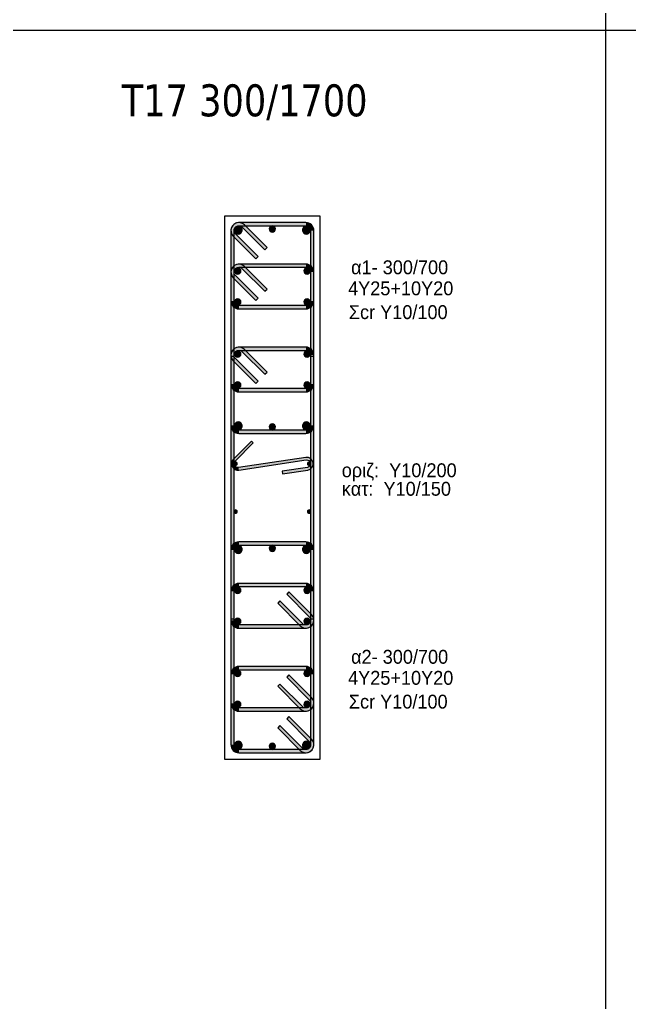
# Model space of a CAD drawing. Header units: millimetres. Extents: x -2171 to 1563, y -1758 to -1505.
# Drawn here: x -1217.04 to -1207.49, y -1613.57 to -1598.19 of the extents above; entities that cross this region are included whole.
import ezdxf

# ---------------------------------------------------------------- set-up
doc = ezdxf.new("R2010")
doc.units = ezdxf.units.MM
for name, color, linetype in [('Col_Det', 7, 'Continuous'), ('Col_Det_Fill', 7, 'Continuous'), ('Geo_Col_Pro_1', 7, 'Continuous'), ('pinakaki', 153, 'Continuous')]:
    doc.layers.add(name, color=color, linetype=linetype)
doc.styles.add('S1Arl22_b_934_161', font='arial.ttf', dxfattribs={"width": 0.933629, "height": 0.002175})
doc.styles.get("Standard").update_dxf_attribs({"font": 'tahoma.ttf'})

msp = doc.modelspace()

# ---------------------------------------------------------------- hatches: boundary and pattern name
at = {"layer": 'Col_Det_Fill'}
for color, points in [(252, [(-1213.5522, -1601.4378), (-1213.5169, -1601.4024, 0.6681786), (-1213.7303, -1601.4908), (-1213.6803, -1601.4908, -0.6681786)]), (252, [(-1213.6053, -1601.4158), (-1213.6053, -1601.3658, 0.6681786), (-1213.6937, -1601.5792), (-1213.6583, -1601.5439, -0.6681786)]), (12, [(-1213.6141, -1601.4195, 0.4142136), (-1213.6766, -1601.482, 0.4142136), (-1213.6141, -1601.5445, 0.4142136), (-1213.5516, -1601.482, 0.4142136)]), (252, [(-1212.5553, -1601.4158), (-1212.5553, -1601.3658), (-1213.6053, -1601.3658), (-1213.6053, -1601.4158)]), (252, [(-1213.1987, -1601.7914), (-1213.1633, -1601.756), (-1213.5169, -1601.4024), (-1213.5522, -1601.4378)]), (12, [(-1213.0803, -1601.4158, 0.4142136), (-1213.1303, -1601.4658, 0.4142136), (-1213.0803, -1601.5158, 0.4142136), (-1213.0303, -1601.4658, 0.4142136)]), (12, [(-1212.5464, -1601.4195, 0.4142136), (-1212.6089, -1601.482, 0.4142136), (-1212.5464, -1601.5445, 0.4142136), (-1212.4839, -1601.482, 0.4142136)]), (252, [(-1212.4803, -1601.4908), (-1212.4303, -1601.4908, 0.4142136), (-1212.5553, -1601.3658), (-1212.5553, -1601.4158, -0.4142136)]), (252, [(-1213.6803, -1601.4908), (-1213.7303, -1601.4908), (-1213.7303, -1604.5408), (-1213.6803, -1604.5408)]), (252, [(-1213.6583, -1601.5439), (-1213.6937, -1601.5792), (-1213.3401, -1601.9328), (-1213.3047, -1601.8974)]), (252, [(-1212.4803, -1604.5408), (-1212.4303, -1604.5408), (-1212.4303, -1601.4908), (-1212.4803, -1601.4908)]), (252, [(-1213.5522, -1602.0878), (-1213.5169, -1602.0524, 0.6681786), (-1213.7303, -1602.1408), (-1213.6803, -1602.1408, -0.6681786)]), (252, [(-1213.6053, -1602.0658), (-1213.6053, -1602.0158, 0.6681786), (-1213.6937, -1602.2292), (-1213.6583, -1602.1939, -0.6681786)]), (252, [(-1212.5553, -1602.0658), (-1212.5553, -1602.0158), (-1213.6053, -1602.0158), (-1213.6053, -1602.0658)]), (252, [(-1212.4803, -1602.1408), (-1212.4303, -1602.1408, 0.4142136), (-1212.5553, -1602.0158), (-1212.5553, -1602.0658, -0.4142136)]), (252, [(-1213.6803, -1602.1408), (-1213.7303, -1602.1408), (-1213.7303, -1602.5908), (-1213.6803, -1602.5908)]), (252, [(-1213.6583, -1602.1939), (-1213.6937, -1602.2292), (-1213.3401, -1602.5828), (-1213.3047, -1602.5474)]), (56, [(-1213.6229, -1602.0732, 0.4142136), (-1213.6729, -1602.1232, 0.4142136), (-1213.6229, -1602.1732, 0.4142136), (-1213.5729, -1602.1232, 0.4142136)]), (252, [(-1213.1987, -1602.4414), (-1213.1633, -1602.406), (-1213.5169, -1602.0524), (-1213.5522, -1602.0878)]), (56, [(-1212.5376, -1602.0732, 0.4142136), (-1212.5876, -1602.1232, 0.4142136), (-1212.5376, -1602.1732, 0.4142136), (-1212.4876, -1602.1232, 0.4142136)]), (252, [(-1212.4803, -1602.5908), (-1212.4303, -1602.5908), (-1212.4303, -1602.1408), (-1212.4803, -1602.1408)]), (252, [(-1213.6803, -1602.5908), (-1213.7303, -1602.5908, 0.4142136), (-1213.6053, -1602.7158), (-1213.6053, -1602.6658, -0.4142136)]), (56, [(-1213.6229, -1602.5585, 0.4142136), (-1213.6729, -1602.6085, 0.4142136), (-1213.6229, -1602.6585, 0.4142136), (-1213.5729, -1602.6085, 0.4142136)]), (56, [(-1212.5376, -1602.5585, 0.4142136), (-1212.5876, -1602.6085, 0.4142136), (-1212.5376, -1602.6585, 0.4142136), (-1212.4876, -1602.6085, 0.4142136)]), (252, [(-1212.5553, -1602.6658), (-1212.5553, -1602.7158, 0.4142136), (-1212.4303, -1602.5908), (-1212.4803, -1602.5908, -0.4142136)]), (252, [(-1213.6053, -1602.6658), (-1213.6053, -1602.7158), (-1212.5553, -1602.7158), (-1212.5553, -1602.6658)]), (252, [(-1213.5522, -1603.3878), (-1213.5169, -1603.3524, 0.6681786), (-1213.7303, -1603.4408), (-1213.6803, -1603.4408, -0.6681786)]), (252, [(-1213.6053, -1603.3658), (-1213.6053, -1603.3158, 0.6681786), (-1213.6937, -1603.5292), (-1213.6583, -1603.4939, -0.6681786)]), (56, [(-1213.6229, -1603.3732, 0.4142136), (-1213.6729, -1603.4232, 0.4142136), (-1213.6229, -1603.4732, 0.4142136), (-1213.5729, -1603.4232, 0.4142136)]), (252, [(-1212.5553, -1603.3658), (-1212.5553, -1603.3158), (-1213.6053, -1603.3158), (-1213.6053, -1603.3658)]), (252, [(-1213.1987, -1603.7414), (-1213.1633, -1603.706), (-1213.5169, -1603.3524), (-1213.5522, -1603.3878)]), (56, [(-1212.5376, -1603.3732, 0.4142136), (-1212.5876, -1603.4232, 0.4142136), (-1212.5376, -1603.4732, 0.4142136), (-1212.4876, -1603.4232, 0.4142136)]), (252, [(-1212.4803, -1603.4408), (-1212.4303, -1603.4408, 0.4142136), (-1212.5553, -1603.3158), (-1212.5553, -1603.3658, -0.4142136)]), (252, [(-1213.6803, -1603.4408), (-1213.7303, -1603.4408), (-1213.7303, -1603.8908), (-1213.6803, -1603.8908)]), (252, [(-1213.6803, -1603.4643), (-1213.7303, -1603.4643), (-1213.7303, -1607.5674), (-1213.6803, -1607.5674)]), (252, [(-1213.6583, -1603.4939), (-1213.6937, -1603.5292), (-1213.3401, -1603.8828), (-1213.3047, -1603.8474)]), (252, [(-1212.4803, -1603.8908), (-1212.4303, -1603.8908), (-1212.4303, -1603.4408), (-1212.4803, -1603.4408)]), (252, [(-1212.4803, -1607.5674), (-1212.4303, -1607.5674), (-1212.4303, -1603.4643), (-1212.4803, -1603.4643)]), (252, [(-1213.6803, -1603.8908), (-1213.7303, -1603.8908, 0.4142136), (-1213.6053, -1604.0158), (-1213.6053, -1603.9658, -0.4142136)]), (56, [(-1213.6229, -1603.8585, 0.4142136), (-1213.6729, -1603.9085, 0.4142136), (-1213.6229, -1603.9585, 0.4142136), (-1213.5729, -1603.9085, 0.4142136)]), (56, [(-1212.5376, -1603.8585, 0.4142136), (-1212.5876, -1603.9085, 0.4142136), (-1212.5376, -1603.9585, 0.4142136), (-1212.4876, -1603.9085, 0.4142136)]), (252, [(-1212.5553, -1603.9658), (-1212.5553, -1604.0158, 0.4142136), (-1212.4303, -1603.8908), (-1212.4803, -1603.8908, -0.4142136)]), (252, [(-1213.6053, -1603.9658), (-1213.6053, -1604.0158), (-1212.5553, -1604.0158), (-1212.5553, -1603.9658)]), (12, [(-1213.6141, -1604.4872, 0.4142136), (-1213.6766, -1604.5497, 0.4142136), (-1213.6141, -1604.6122, 0.4142136), (-1213.5516, -1604.5497, 0.4142136)]), (12, [(-1212.5464, -1604.4872, 0.4142136), (-1212.6089, -1604.5497, 0.4142136), (-1212.5464, -1604.6122, 0.4142136), (-1212.4839, -1604.5497, 0.4142136)]), (252, [(-1213.6803, -1604.5408), (-1213.7303, -1604.5408, 0.4142136), (-1213.6053, -1604.6658), (-1213.6053, -1604.6158, -0.4142136)]), (252, [(-1213.6053, -1604.6158), (-1213.6053, -1604.6658), (-1212.5553, -1604.6658), (-1212.5553, -1604.6158)]), (12, [(-1213.0802, -1604.5158, 0.4142136), (-1213.1302, -1604.5658, 0.4142136), (-1213.0802, -1604.6158, 0.4142136), (-1213.0302, -1604.5658, 0.4142136)]), (252, [(-1212.5553, -1604.6158), (-1212.5553, -1604.6658, 0.4142136), (-1212.4303, -1604.5408), (-1212.4803, -1604.5408, -0.4142136)]), (252, [(-1213.691, -1605.0704), (-1213.6627, -1605.0987), (-1213.3798, -1604.8158), (-1213.4081, -1604.7875)]), (252, [(-1213.6054, -1605.24), (-1213.6114, -1605.2004, -0.7233449), (-1213.6627, -1605.0987), (-1213.691, -1605.0704, 0.7233449)]), (133, [(-1213.6553, -1605.1661, 0.4142136), (-1213.6303, -1605.1411, 0.4142136), (-1213.6553, -1605.1161, 0.4142136), (-1213.6803, -1605.1411, 0.4142136)]), (252, [(-1212.5492, -1605.0817), (-1212.5551, -1605.0422), (-1213.6114, -1605.2004), (-1213.6054, -1605.24)]), (252, [(-1212.5314, -1605.2004), (-1212.5254, -1605.24, 1), (-1212.5551, -1605.0422), (-1212.5492, -1605.0817, -1)]), (133, [(-1212.5053, -1605.1661, 0.4142136), (-1212.4803, -1605.1411, 0.4142136), (-1212.5053, -1605.1161, 0.4142136), (-1212.5303, -1605.1411, 0.4142136)]), (252, [(-1212.927, -1605.2597), (-1212.921, -1605.2992), (-1212.5254, -1605.24), (-1212.5314, -1605.2004)]), (133, [(-1213.6553, -1605.9156, 0.4142136), (-1213.6303, -1605.8906, 0.4142136), (-1213.6553, -1605.8656, 0.4142136), (-1213.6803, -1605.8906, 0.4142136)]), (133, [(-1212.5053, -1605.9156, 0.4142136), (-1212.4803, -1605.8906, 0.4142136), (-1212.5053, -1605.8656, 0.4142136), (-1212.5303, -1605.8906, 0.4142136)]), (252, [(-1213.6053, -1606.4158), (-1213.6053, -1606.3658, 0.4142136), (-1213.7303, -1606.4908), (-1213.6803, -1606.4908, -0.4142136)]), (252, [(-1213.6803, -1606.4908), (-1213.7303, -1606.4908), (-1213.7303, -1609.5408), (-1213.6803, -1609.5408)]), (12, [(-1213.6141, -1606.5445, 0.4142136), (-1213.5516, -1606.482, 0.4142136), (-1213.6141, -1606.4195, 0.4142136), (-1213.6766, -1606.482, 0.4142136)]), (252, [(-1212.5553, -1606.4158), (-1212.5553, -1606.3658), (-1213.6053, -1606.3658), (-1213.6053, -1606.4158)]), (12, [(-1213.0803, -1606.5158, 0.4142136), (-1213.0303, -1606.4658, 0.4142136), (-1213.0803, -1606.4158, 0.4142136), (-1213.1303, -1606.4658, 0.4142136)]), (12, [(-1212.5464, -1606.5445, 0.4142136), (-1212.4839, -1606.482, 0.4142136), (-1212.5464, -1606.4195, 0.4142136), (-1212.6089, -1606.482, 0.4142136)]), (252, [(-1212.4803, -1606.4908), (-1212.4303, -1606.4908, 0.4142136), (-1212.5553, -1606.3658), (-1212.5553, -1606.4158, -0.4142136)]), (252, [(-1212.4803, -1609.5408), (-1212.4303, -1609.5408), (-1212.4303, -1606.4908), (-1212.4803, -1606.4908)]), (252, [(-1213.6053, -1607.0658), (-1213.6053, -1607.0158, 0.4142136), (-1213.7303, -1607.1408), (-1213.6803, -1607.1408, -0.4142136)]), (56, [(-1213.6229, -1607.1732, 0.4142136), (-1213.5729, -1607.1232, 0.4142136), (-1213.6229, -1607.0732, 0.4142136), (-1213.6729, -1607.1232, 0.4142136)]), (252, [(-1212.5553, -1607.0658), (-1212.5553, -1607.0158), (-1213.6053, -1607.0158), (-1213.6053, -1607.0658)]), (56, [(-1212.5376, -1607.1732, 0.4142136), (-1212.4876, -1607.1232, 0.4142136), (-1212.5376, -1607.0732, 0.4142136), (-1212.5876, -1607.1232, 0.4142136)]), (252, [(-1212.4803, -1607.1408), (-1212.4303, -1607.1408, 0.4142136), (-1212.5553, -1607.0158), (-1212.5553, -1607.0658, -0.4142136)]), (252, [(-1213.6803, -1607.1408), (-1213.7303, -1607.1408), (-1213.7303, -1607.5908), (-1213.6803, -1607.5908)]), (252, [(-1212.5022, -1607.5378), (-1212.4669, -1607.5024), (-1212.8204, -1607.1489), (-1212.8558, -1607.1842)]), (252, [(-1212.4803, -1607.5908), (-1212.4303, -1607.5908), (-1212.4303, -1607.1408), (-1212.4803, -1607.1408)]), (252, [(-1212.9618, -1607.2903), (-1212.9972, -1607.3257), (-1212.6437, -1607.6792), (-1212.6083, -1607.6439)]), (56, [(-1213.6229, -1607.6585, 0.4142136), (-1213.5729, -1607.6085, 0.4142136), (-1213.6229, -1607.5585, 0.4142136), (-1213.6729, -1607.6085, 0.4142136)]), (56, [(-1212.5376, -1607.6585, 0.4142136), (-1212.4876, -1607.6085, 0.4142136), (-1212.5376, -1607.5585, 0.4142136), (-1212.5876, -1607.6085, 0.4142136)]), (252, [(-1212.5553, -1607.6658), (-1212.5553, -1607.7158, 0.6681786), (-1212.4669, -1607.5024), (-1212.5022, -1607.5378, -0.6681786)]), (252, [(-1213.6803, -1607.5908), (-1213.7303, -1607.5908, 0.4142136), (-1213.6053, -1607.7158), (-1213.6053, -1607.6658, -0.4142136)]), (252, [(-1213.6053, -1607.6658), (-1213.6053, -1607.7158), (-1212.5553, -1607.7158), (-1212.5553, -1607.6658)]), (252, [(-1212.6083, -1607.6439), (-1212.6437, -1607.6792, 0.6681786), (-1212.4303, -1607.5908), (-1212.4803, -1607.5908, -0.6681786)]), (252, [(-1213.6053, -1608.3658), (-1213.6053, -1608.3158, 0.4142136), (-1213.7303, -1608.4408), (-1213.6803, -1608.4408, -0.4142136)]), (252, [(-1212.5553, -1608.3658), (-1212.5553, -1608.3158), (-1213.6053, -1608.3158), (-1213.6053, -1608.3658)]), (252, [(-1212.4803, -1608.4408), (-1212.4303, -1608.4408, 0.4142136), (-1212.5553, -1608.3158), (-1212.5553, -1608.3658, -0.4142136)]), (252, [(-1213.6803, -1608.4408), (-1213.7303, -1608.4408), (-1213.7303, -1608.8908), (-1213.6803, -1608.8908)]), (56, [(-1213.6229, -1608.4732, 0.4142136), (-1213.5729, -1608.4232, 0.4142136), (-1213.6229, -1608.3732, 0.4142136), (-1213.6729, -1608.4232, 0.4142136)]), (252, [(-1212.5022, -1608.8378), (-1212.4669, -1608.8024), (-1212.8204, -1608.4489), (-1212.8558, -1608.4842)]), (56, [(-1212.5376, -1608.4732, 0.4142136), (-1212.4876, -1608.4232, 0.4142136), (-1212.5376, -1608.3732, 0.4142136), (-1212.5876, -1608.4232, 0.4142136)]), (252, [(-1212.4803, -1608.8908), (-1212.4303, -1608.8908), (-1212.4303, -1608.4408), (-1212.4803, -1608.4408)]), (252, [(-1212.9618, -1608.5903), (-1212.9972, -1608.6257), (-1212.6437, -1608.9792), (-1212.6083, -1608.9439)]), (252, [(-1212.5553, -1608.9658), (-1212.5553, -1609.0158, 0.6681786), (-1212.4669, -1608.8024), (-1212.5022, -1608.8378, -0.6681786)]), (252, [(-1213.6803, -1608.8908), (-1213.7303, -1608.8908, 0.4142136), (-1213.6053, -1609.0158), (-1213.6053, -1608.9658, -0.4142136)]), (56, [(-1213.6229, -1608.9585, 0.4142136), (-1213.5729, -1608.9085, 0.4142136), (-1213.6229, -1608.8585, 0.4142136), (-1213.6729, -1608.9085, 0.4142136)]), (252, [(-1213.6053, -1608.9658), (-1213.6053, -1609.0158), (-1212.5553, -1609.0158), (-1212.5553, -1608.9658)]), (252, [(-1212.6083, -1608.9439), (-1212.6437, -1608.9792, 0.6681786), (-1212.4303, -1608.8908), (-1212.4803, -1608.8908, -0.6681786)]), (56, [(-1212.5376, -1608.9585, 0.4142136), (-1212.4876, -1608.9085, 0.4142136), (-1212.5376, -1608.8585, 0.4142136), (-1212.5876, -1608.9085, 0.4142136)]), (252, [(-1212.5022, -1609.4878), (-1212.4669, -1609.4524), (-1212.8204, -1609.0989), (-1212.8558, -1609.1342)]), (252, [(-1212.9618, -1609.2403), (-1212.9972, -1609.2757), (-1212.6437, -1609.6292), (-1212.6083, -1609.5939)]), (252, [(-1213.6803, -1609.5408), (-1213.7303, -1609.5408, 0.4142136), (-1213.6053, -1609.6658), (-1213.6053, -1609.6158, -0.4142136)]), (12, [(-1213.6141, -1609.6122, 0.4142136), (-1213.5516, -1609.5497, 0.4142136), (-1213.6141, -1609.4872, 0.4142136), (-1213.6766, -1609.5497, 0.4142136)]), (12, [(-1213.0802, -1609.6158, 0.4142136), (-1213.0302, -1609.5658, 0.4142136), (-1213.0802, -1609.5158, 0.4142136), (-1213.1302, -1609.5658, 0.4142136)]), (252, [(-1212.6083, -1609.5939), (-1212.6437, -1609.6292, 0.6681786), (-1212.4303, -1609.5408), (-1212.4803, -1609.5408, -0.6681786)]), (12, [(-1212.5464, -1609.6122, 0.4142136), (-1212.4839, -1609.5497, 0.4142136), (-1212.5464, -1609.4872, 0.4142136), (-1212.6089, -1609.5497, 0.4142136)]), (252, [(-1212.5553, -1609.6158), (-1212.5553, -1609.6658, 0.6681786), (-1212.4669, -1609.4524), (-1212.5022, -1609.4878, -0.6681786)]), (252, [(-1213.6053, -1609.6158), (-1213.6053, -1609.6658), (-1212.5553, -1609.6658), (-1212.5553, -1609.6158)])]:
    msp.add_hatch(color=color, dxfattribs=at).paths.add_polyline_path(points)

# ---------------------------------------------------------------- linework, layer by layer
at = {"layer": 'Col_Det', "color": 7}
for points in [[(-1212.3303, -1601.2658), (-1213.8303, -1601.2658)], [(-1213.8303, -1601.2658), (-1213.8303, -1609.7658)], [(-1212.3303, -1609.7658), (-1212.3303, -1601.2658)], [(-1212.5553, -1601.3658), (-1213.6053, -1601.3658)], [(-1213.6053, -1601.4158), (-1212.5553, -1601.4158)], [(-1213.1633, -1601.756), (-1213.5169, -1601.4024)], [(-1213.7303, -1601.4908), (-1213.7303, -1604.5408)], [(-1213.6937, -1601.5792), (-1213.3401, -1601.9328)], [(-1213.6803, -1604.5408), (-1213.6803, -1601.4908)], [(-1213.3047, -1601.8974), (-1213.6583, -1601.5439)], [(-1213.5522, -1601.4378), (-1213.1987, -1601.7914)], [(-1212.4803, -1601.4908), (-1212.4803, -1604.5408)], [(-1212.4303, -1604.5408), (-1212.4303, -1601.4908)], [(-1213.1987, -1601.7914), (-1213.1633, -1601.756)], [(-1212.5553, -1602.0158), (-1213.6053, -1602.0158)], [(-1213.3401, -1601.9328), (-1213.3047, -1601.8974)], [(-1213.7303, -1602.1408), (-1213.7303, -1602.5908)], [(-1213.6803, -1602.5908), (-1213.6803, -1602.1408)], [(-1213.3047, -1602.5474), (-1213.6583, -1602.1939)], [(-1213.6053, -1602.0658), (-1212.5553, -1602.0658)], [(-1213.5522, -1602.0878), (-1213.1987, -1602.4414)], [(-1213.1633, -1602.406), (-1213.5169, -1602.0524)], [(-1212.4803, -1602.1408), (-1212.4803, -1602.5908)], [(-1212.4303, -1602.5908), (-1212.4303, -1602.1408)], [(-1213.6937, -1602.2292), (-1213.3401, -1602.5828)], [(-1213.1987, -1602.4414), (-1213.1633, -1602.406)], [(-1213.3401, -1602.5828), (-1213.3047, -1602.5474)], [(-1212.5553, -1602.6658), (-1213.6053, -1602.6658)], [(-1213.6053, -1602.7158), (-1212.5553, -1602.7158)], [(-1212.5553, -1603.3158), (-1213.6053, -1603.3158)], [(-1213.6053, -1603.3658), (-1212.5553, -1603.3658)], [(-1213.5522, -1603.3878), (-1213.1987, -1603.7414)], [(-1213.1633, -1603.706), (-1213.5169, -1603.3524)], [(-1213.7303, -1603.4408), (-1213.7303, -1603.8908)], [(-1213.6803, -1603.4643), (-1213.7303, -1603.4643)], [(-1213.7303, -1603.4643), (-1213.7303, -1607.5674)], [(-1213.6937, -1603.5292), (-1213.3401, -1603.8828)], [(-1213.6803, -1603.8908), (-1213.6803, -1603.4408)], [(-1213.6803, -1607.5674), (-1213.6803, -1603.4643)], [(-1213.3047, -1603.8474), (-1213.6583, -1603.4939)], [(-1212.4803, -1603.4408), (-1212.4803, -1603.8908)], [(-1212.4303, -1603.4643), (-1212.4803, -1603.4643)], [(-1212.4803, -1603.4643), (-1212.4803, -1607.5674)], [(-1212.4303, -1603.8908), (-1212.4303, -1603.4408)], [(-1212.4303, -1607.5674), (-1212.4303, -1603.4643)], [(-1213.1987, -1603.7414), (-1213.1633, -1603.706)], [(-1213.3401, -1603.8828), (-1213.3047, -1603.8474)], [(-1212.5553, -1603.9658), (-1213.6053, -1603.9658)], [(-1213.6053, -1604.0158), (-1212.5553, -1604.0158)], [(-1212.5553, -1604.6158), (-1213.6053, -1604.6158)], [(-1213.4081, -1604.7875), (-1213.691, -1605.0704)], [(-1213.6627, -1605.0987), (-1213.3798, -1604.8158)], [(-1213.6053, -1604.6658), (-1212.5553, -1604.6658)], [(-1213.3798, -1604.8158), (-1213.4081, -1604.7875)], [(-1212.5551, -1605.0422), (-1213.6114, -1605.2004)], [(-1213.6054, -1605.24), (-1212.5492, -1605.0817)], [(-1212.5314, -1605.2004), (-1212.927, -1605.2597)], [(-1212.927, -1605.2597), (-1212.921, -1605.2992)], [(-1212.921, -1605.2992), (-1212.5254, -1605.24)], [(-1213.7303, -1606.4908), (-1213.7303, -1609.5408)], [(-1213.6803, -1609.5408), (-1213.6803, -1606.4908)], [(-1212.5553, -1606.3658), (-1213.6053, -1606.3658)], [(-1213.6053, -1606.4158), (-1212.5553, -1606.4158)], [(-1212.4803, -1606.4908), (-1212.4803, -1609.5408)], [(-1212.4303, -1609.5408), (-1212.4303, -1606.4908)], [(-1212.5553, -1607.0158), (-1213.6053, -1607.0158)], [(-1213.6053, -1607.0658), (-1212.5553, -1607.0658)], [(-1213.7303, -1607.1408), (-1213.7303, -1607.5908)], [(-1213.6803, -1607.5908), (-1213.6803, -1607.1408)], [(-1212.8204, -1607.1489), (-1212.8558, -1607.1842)], [(-1212.8558, -1607.1842), (-1212.5022, -1607.5378)], [(-1212.4669, -1607.5024), (-1212.8204, -1607.1489)], [(-1212.4803, -1607.1408), (-1212.4803, -1607.5908)], [(-1212.4303, -1607.5908), (-1212.4303, -1607.1408)], [(-1212.9618, -1607.2903), (-1212.9972, -1607.3257)], [(-1212.9972, -1607.3257), (-1212.6437, -1607.6792)], [(-1212.6083, -1607.6439), (-1212.9618, -1607.2903)], [(-1213.7303, -1607.5674), (-1213.6803, -1607.5674)], [(-1212.4803, -1607.5674), (-1212.4303, -1607.5674)], [(-1212.5553, -1607.6658), (-1213.6053, -1607.6658)], [(-1213.6053, -1607.7158), (-1212.5553, -1607.7158)], [(-1212.5553, -1608.3158), (-1213.6053, -1608.3158)], [(-1213.7303, -1608.4408), (-1213.7303, -1608.8908)], [(-1213.6803, -1608.8908), (-1213.6803, -1608.4408)], [(-1213.6053, -1608.3658), (-1212.5553, -1608.3658)], [(-1212.8204, -1608.4489), (-1212.8558, -1608.4842)], [(-1212.8558, -1608.4842), (-1212.5022, -1608.8378)], [(-1212.4669, -1608.8024), (-1212.8204, -1608.4489)], [(-1212.4803, -1608.4408), (-1212.4803, -1608.8908)], [(-1212.4303, -1608.8908), (-1212.4303, -1608.4408)], [(-1212.9618, -1608.5903), (-1212.9972, -1608.6257)], [(-1212.9972, -1608.6257), (-1212.6437, -1608.9792)], [(-1212.6083, -1608.9439), (-1212.9618, -1608.5903)], [(-1212.5553, -1608.9658), (-1213.6053, -1608.9658)], [(-1213.6053, -1609.0158), (-1212.5553, -1609.0158)], [(-1212.8204, -1609.0989), (-1212.8558, -1609.1342)], [(-1212.4669, -1609.4524), (-1212.8204, -1609.0989)], [(-1212.9618, -1609.2403), (-1212.9972, -1609.2757)], [(-1212.9972, -1609.2757), (-1212.6437, -1609.6292)], [(-1212.6083, -1609.5939), (-1212.9618, -1609.2403)], [(-1212.8558, -1609.1342), (-1212.5022, -1609.4878)], [(-1212.5553, -1609.6158), (-1213.6053, -1609.6158)], [(-1213.6053, -1609.6658), (-1212.5553, -1609.6658)], [(-1213.8303, -1609.7658), (-1212.3303, -1609.7658)]]:
    msp.add_lwpolyline(points, dxfattribs=at)
for points in [[(-1213.5169, -1601.4024, 0.6681786), (-1213.7303, -1601.4908)], [(-1213.6053, -1601.3658, 0.6681786), (-1213.6937, -1601.5792)], [(-1213.6803, -1601.4908, -0.6681786), (-1213.5522, -1601.4378, -0.6681786)], [(-1213.6583, -1601.5439, -0.6681786), (-1213.6053, -1601.4158, -0.6681786)], [(-1213.6141, -1601.4195, 0.4142136), (-1213.6766, -1601.482, 0.4142136)], [(-1213.5516, -1601.482, 0.4142136), (-1213.6141, -1601.4195, 0.4142136)], [(-1213.0803, -1601.4158, 0.4142136), (-1213.1303, -1601.4658, 0.4142136)], [(-1213.0303, -1601.4658, 0.4142136), (-1213.0803, -1601.4158, 0.4142136)], [(-1212.5464, -1601.4195, 0.4142136), (-1212.6089, -1601.482, 0.4142136)], [(-1212.4303, -1601.4908, 0.4142136), (-1212.5553, -1601.3658)], [(-1212.5553, -1601.4158, -0.4142136), (-1212.4803, -1601.4908, -0.4142136)], [(-1212.4839, -1601.482, 0.4142136), (-1212.5464, -1601.4195, 0.4142136)], [(-1213.6766, -1601.482, 0.4142136), (-1213.6141, -1601.5445, 0.4142136)], [(-1213.6141, -1601.5445, 0.4142136), (-1213.5516, -1601.482, 0.4142136)], [(-1213.1303, -1601.4658, 0.4142136), (-1213.0803, -1601.5158, 0.4142136)], [(-1213.0803, -1601.5158, 0.4142136), (-1213.0303, -1601.4658, 0.4142136)], [(-1212.6089, -1601.482, 0.4142136), (-1212.5464, -1601.5445, 0.4142136)], [(-1212.5464, -1601.5445, 0.4142136), (-1212.4839, -1601.482, 0.4142136)], [(-1213.5169, -1602.0524, 0.6681786), (-1213.7303, -1602.1408)], [(-1213.6053, -1602.0158, 0.6681786), (-1213.6937, -1602.2292)], [(-1212.4303, -1602.1408, 0.4142136), (-1212.5553, -1602.0158)], [(-1213.6803, -1602.1408, -0.6681786), (-1213.5522, -1602.0878, -0.6681786)], [(-1213.6583, -1602.1939, -0.6681786), (-1213.6053, -1602.0658, -0.6681786)], [(-1213.6229, -1602.0732, 0.4142136), (-1213.6729, -1602.1232, 0.4142136)], [(-1213.6729, -1602.1232, 0.4142136), (-1213.6229, -1602.1732, 0.4142136)], [(-1213.5729, -1602.1232, 0.4142136), (-1213.6229, -1602.0732, 0.4142136)], [(-1213.6229, -1602.1732, 0.4142136), (-1213.5729, -1602.1232, 0.4142136)], [(-1212.5376, -1602.0732, 0.4142136), (-1212.5876, -1602.1232, 0.4142136)], [(-1212.5876, -1602.1232, 0.4142136), (-1212.5376, -1602.1732, 0.4142136)], [(-1212.5553, -1602.0658, -0.4142136), (-1212.4803, -1602.1408, -0.4142136)], [(-1212.4876, -1602.1232, 0.4142136), (-1212.5376, -1602.0732, 0.4142136)], [(-1212.5376, -1602.1732, 0.4142136), (-1212.4876, -1602.1232, 0.4142136)], [(-1213.7303, -1602.5908, 0.4142136), (-1213.6053, -1602.7158)], [(-1213.6053, -1602.6658, -0.4142136), (-1213.6803, -1602.5908, -0.4142136)], [(-1213.6229, -1602.5585, 0.4142136), (-1213.6729, -1602.6085, 0.4142136)], [(-1213.6729, -1602.6085, 0.4142136), (-1213.6229, -1602.6585, 0.4142136)], [(-1213.5729, -1602.6085, 0.4142136), (-1213.6229, -1602.5585, 0.4142136)], [(-1213.6229, -1602.6585, 0.4142136), (-1213.5729, -1602.6085, 0.4142136)], [(-1212.5376, -1602.5585, 0.4142136), (-1212.5876, -1602.6085, 0.4142136)], [(-1212.5876, -1602.6085, 0.4142136), (-1212.5376, -1602.6585, 0.4142136)], [(-1212.5553, -1602.7158, 0.4142136), (-1212.4303, -1602.5908)], [(-1212.4803, -1602.5908, -0.4142136), (-1212.5553, -1602.6658, -0.4142136)], [(-1212.4876, -1602.6085, 0.4142136), (-1212.5376, -1602.5585, 0.4142136)], [(-1212.5376, -1602.6585, 0.4142136), (-1212.4876, -1602.6085, 0.4142136)], [(-1213.5169, -1603.3524, 0.6681786), (-1213.7303, -1603.4408)], [(-1213.6053, -1603.3158, 0.6681786), (-1213.6937, -1603.5292)], [(-1213.6803, -1603.4408, -0.6681786), (-1213.5522, -1603.3878, -0.6681786)], [(-1213.6583, -1603.4939, -0.6681786), (-1213.6053, -1603.3658, -0.6681786)], [(-1213.6229, -1603.3732, 0.4142136), (-1213.6729, -1603.4232, 0.4142136)], [(-1213.6729, -1603.4232, 0.4142136), (-1213.6229, -1603.4732, 0.4142136)], [(-1213.5729, -1603.4232, 0.4142136), (-1213.6229, -1603.3732, 0.4142136)], [(-1213.6229, -1603.4732, 0.4142136), (-1213.5729, -1603.4232, 0.4142136)], [(-1212.5376, -1603.3732, 0.4142136), (-1212.5876, -1603.4232, 0.4142136)], [(-1212.5876, -1603.4232, 0.4142136), (-1212.5376, -1603.4732, 0.4142136)], [(-1212.4303, -1603.4408, 0.4142136), (-1212.5553, -1603.3158)], [(-1212.5553, -1603.3658, -0.4142136), (-1212.4803, -1603.4408, -0.4142136)], [(-1212.4876, -1603.4232, 0.4142136), (-1212.5376, -1603.3732, 0.4142136)], [(-1212.5376, -1603.4732, 0.4142136), (-1212.4876, -1603.4232, 0.4142136)], [(-1213.7303, -1603.8908, 0.4142136), (-1213.6053, -1604.0158)], [(-1213.6053, -1603.9658, -0.4142136), (-1213.6803, -1603.8908, -0.4142136)], [(-1213.6229, -1603.8585, 0.4142136), (-1213.6729, -1603.9085, 0.4142136)], [(-1213.5729, -1603.9085, 0.4142136), (-1213.6229, -1603.8585, 0.4142136)], [(-1212.5376, -1603.8585, 0.4142136), (-1212.5876, -1603.9085, 0.4142136)], [(-1212.5553, -1604.0158, 0.4142136), (-1212.4303, -1603.8908)], [(-1212.4803, -1603.8908, -0.4142136), (-1212.5553, -1603.9658, -0.4142136)], [(-1212.4876, -1603.9085, 0.4142136), (-1212.5376, -1603.8585, 0.4142136)], [(-1213.6729, -1603.9085, 0.4142136), (-1213.6229, -1603.9585, 0.4142136)], [(-1213.6229, -1603.9585, 0.4142136), (-1213.5729, -1603.9085, 0.4142136)], [(-1212.5876, -1603.9085, 0.4142136), (-1212.5376, -1603.9585, 0.4142136)], [(-1212.5376, -1603.9585, 0.4142136), (-1212.4876, -1603.9085, 0.4142136)], [(-1213.6141, -1604.4872, 0.4142136), (-1213.6766, -1604.5497, 0.4142136)], [(-1213.5516, -1604.5497, 0.4142136), (-1213.6141, -1604.4872, 0.4142136)], [(-1212.5464, -1604.4872, 0.4142136), (-1212.6089, -1604.5497, 0.4142136)], [(-1212.4839, -1604.5497, 0.4142136), (-1212.5464, -1604.4872, 0.4142136)], [(-1213.7303, -1604.5408, 0.4142136), (-1213.6053, -1604.6658)], [(-1213.6053, -1604.6158, -0.4142136), (-1213.6803, -1604.5408, -0.4142136)], [(-1213.6766, -1604.5497, 0.4142136), (-1213.6141, -1604.6122, 0.4142136)], [(-1213.6141, -1604.6122, 0.4142136), (-1213.5516, -1604.5497, 0.4142136)], [(-1213.0802, -1604.5158, 0.4142136), (-1213.1302, -1604.5658, 0.4142136)], [(-1213.1302, -1604.5658, 0.4142136), (-1213.0802, -1604.6158, 0.4142136)], [(-1213.0302, -1604.5658, 0.4142136), (-1213.0802, -1604.5158, 0.4142136)], [(-1213.0802, -1604.6158, 0.4142136), (-1213.0302, -1604.5658, 0.4142136)], [(-1212.6089, -1604.5497, 0.4142136), (-1212.5464, -1604.6122, 0.4142136)], [(-1212.5553, -1604.6658, 0.4142136), (-1212.4303, -1604.5408)], [(-1212.4803, -1604.5408, -0.4142136), (-1212.5553, -1604.6158, -0.4142136)], [(-1212.5464, -1604.6122, 0.4142136), (-1212.4839, -1604.5497, 0.4142136)], [(-1213.691, -1605.0704, 0.7233449), (-1213.6054, -1605.24, 0.7233449)], [(-1213.6114, -1605.2004, -0.7233449), (-1213.6627, -1605.0987)], [(-1213.6553, -1605.1161, 0.4142136), (-1213.6803, -1605.1411, 0.4142136)], [(-1213.6303, -1605.1411, 0.4142136), (-1213.6553, -1605.1161, 0.4142136)], [(-1212.5254, -1605.24, 1), (-1212.5551, -1605.0422)], [(-1212.5492, -1605.0817, -1), (-1212.5314, -1605.2004, -1)], [(-1212.5053, -1605.1161, 0.4142136), (-1212.5303, -1605.1411, 0.4142136)], [(-1212.4803, -1605.1411, 0.4142136), (-1212.5053, -1605.1161, 0.4142136)], [(-1213.6803, -1605.1411, 0.4142136), (-1213.6553, -1605.1661, 0.4142136)], [(-1213.6553, -1605.1661, 0.4142136), (-1213.6303, -1605.1411, 0.4142136)], [(-1212.5303, -1605.1411, 0.4142136), (-1212.5053, -1605.1661, 0.4142136)], [(-1212.5053, -1605.1661, 0.4142136), (-1212.4803, -1605.1411, 0.4142136)], [(-1213.6553, -1605.8656, 0.4142136), (-1213.6803, -1605.8906, 0.4142136)], [(-1213.6803, -1605.8906, 0.4142136), (-1213.6553, -1605.9156, 0.4142136)], [(-1213.6303, -1605.8906, 0.4142136), (-1213.6553, -1605.8656, 0.4142136)], [(-1213.6553, -1605.9156, 0.4142136), (-1213.6303, -1605.8906, 0.4142136)], [(-1212.5053, -1605.8656, 0.4142136), (-1212.5303, -1605.8906, 0.4142136)], [(-1212.5303, -1605.8906, 0.4142136), (-1212.5053, -1605.9156, 0.4142136)], [(-1212.4803, -1605.8906, 0.4142136), (-1212.5053, -1605.8656, 0.4142136)], [(-1212.5053, -1605.9156, 0.4142136), (-1212.4803, -1605.8906, 0.4142136)], [(-1213.6053, -1606.3658, 0.4142136), (-1213.7303, -1606.4908)], [(-1213.6803, -1606.4908, -0.4142136), (-1213.6053, -1606.4158, -0.4142136)], [(-1213.6141, -1606.4195, 0.4142136), (-1213.6766, -1606.482, 0.4142136)], [(-1213.6766, -1606.482, 0.4142136), (-1213.6141, -1606.5445, 0.4142136)], [(-1213.5516, -1606.482, 0.4142136), (-1213.6141, -1606.4195, 0.4142136)], [(-1213.6141, -1606.5445, 0.4142136), (-1213.5516, -1606.482, 0.4142136)], [(-1213.0803, -1606.4158, 0.4142136), (-1213.1303, -1606.4658, 0.4142136)], [(-1213.1303, -1606.4658, 0.4142136), (-1213.0803, -1606.5158, 0.4142136)], [(-1213.0303, -1606.4658, 0.4142136), (-1213.0803, -1606.4158, 0.4142136)], [(-1213.0803, -1606.5158, 0.4142136), (-1213.0303, -1606.4658, 0.4142136)], [(-1212.5464, -1606.4195, 0.4142136), (-1212.6089, -1606.482, 0.4142136)], [(-1212.6089, -1606.482, 0.4142136), (-1212.5464, -1606.5445, 0.4142136)], [(-1212.4303, -1606.4908, 0.4142136), (-1212.5553, -1606.3658)], [(-1212.5553, -1606.4158, -0.4142136), (-1212.4803, -1606.4908, -0.4142136)], [(-1212.4839, -1606.482, 0.4142136), (-1212.5464, -1606.4195, 0.4142136)], [(-1212.5464, -1606.5445, 0.4142136), (-1212.4839, -1606.482, 0.4142136)], [(-1213.6053, -1607.0158, 0.4142136), (-1213.7303, -1607.1408)], [(-1213.6803, -1607.1408, -0.4142136), (-1213.6053, -1607.0658, -0.4142136)], [(-1213.6229, -1607.0732, 0.4142136), (-1213.6729, -1607.1232, 0.4142136)], [(-1213.6729, -1607.1232, 0.4142136), (-1213.6229, -1607.1732, 0.4142136)], [(-1213.5729, -1607.1232, 0.4142136), (-1213.6229, -1607.0732, 0.4142136)], [(-1213.6229, -1607.1732, 0.4142136), (-1213.5729, -1607.1232, 0.4142136)], [(-1212.5376, -1607.0732, 0.4142136), (-1212.5876, -1607.1232, 0.4142136)], [(-1212.5876, -1607.1232, 0.4142136), (-1212.5376, -1607.1732, 0.4142136)], [(-1212.4303, -1607.1408, 0.4142136), (-1212.5553, -1607.0158)], [(-1212.5553, -1607.0658, -0.4142136), (-1212.4803, -1607.1408, -0.4142136)], [(-1212.4876, -1607.1232, 0.4142136), (-1212.5376, -1607.0732, 0.4142136)], [(-1212.5376, -1607.1732, 0.4142136), (-1212.4876, -1607.1232, 0.4142136)], [(-1213.6229, -1607.5585, 0.4142136), (-1213.6729, -1607.6085, 0.4142136)], [(-1213.5729, -1607.6085, 0.4142136), (-1213.6229, -1607.5585, 0.4142136)], [(-1212.5376, -1607.5585, 0.4142136), (-1212.5876, -1607.6085, 0.4142136)], [(-1212.5553, -1607.7158, 0.6681786), (-1212.4669, -1607.5024)], [(-1212.5022, -1607.5378, -0.6681786), (-1212.5553, -1607.6658, -0.6681786)], [(-1212.4876, -1607.6085, 0.4142136), (-1212.5376, -1607.5585, 0.4142136)], [(-1213.7303, -1607.5908, 0.4142136), (-1213.6053, -1607.7158)], [(-1213.6053, -1607.6658, -0.4142136), (-1213.6803, -1607.5908, -0.4142136)], [(-1213.6729, -1607.6085, 0.4142136), (-1213.6229, -1607.6585, 0.4142136)], [(-1213.6229, -1607.6585, 0.4142136), (-1213.5729, -1607.6085, 0.4142136)], [(-1212.6437, -1607.6792, 0.6681786), (-1212.4303, -1607.5908)], [(-1212.4803, -1607.5908, -0.6681786), (-1212.6083, -1607.6439, -0.6681786)], [(-1212.5876, -1607.6085, 0.4142136), (-1212.5376, -1607.6585, 0.4142136)], [(-1212.5376, -1607.6585, 0.4142136), (-1212.4876, -1607.6085, 0.4142136)], [(-1213.6053, -1608.3158, 0.4142136), (-1213.7303, -1608.4408)], [(-1212.4303, -1608.4408, 0.4142136), (-1212.5553, -1608.3158)], [(-1213.6803, -1608.4408, -0.4142136), (-1213.6053, -1608.3658, -0.4142136)], [(-1213.6229, -1608.3732, 0.4142136), (-1213.6729, -1608.4232, 0.4142136)], [(-1213.6729, -1608.4232, 0.4142136), (-1213.6229, -1608.4732, 0.4142136)], [(-1213.5729, -1608.4232, 0.4142136), (-1213.6229, -1608.3732, 0.4142136)], [(-1213.6229, -1608.4732, 0.4142136), (-1213.5729, -1608.4232, 0.4142136)], [(-1212.5376, -1608.3732, 0.4142136), (-1212.5876, -1608.4232, 0.4142136)], [(-1212.5876, -1608.4232, 0.4142136), (-1212.5376, -1608.4732, 0.4142136)], [(-1212.5553, -1608.3658, -0.4142136), (-1212.4803, -1608.4408, -0.4142136)], [(-1212.4876, -1608.4232, 0.4142136), (-1212.5376, -1608.3732, 0.4142136)], [(-1212.5376, -1608.4732, 0.4142136), (-1212.4876, -1608.4232, 0.4142136)], [(-1212.5553, -1609.0158, 0.6681786), (-1212.4669, -1608.8024)], [(-1213.7303, -1608.8908, 0.4142136), (-1213.6053, -1609.0158)], [(-1213.6053, -1608.9658, -0.4142136), (-1213.6803, -1608.8908, -0.4142136)], [(-1213.6229, -1608.8585, 0.4142136), (-1213.6729, -1608.9085, 0.4142136)], [(-1213.6729, -1608.9085, 0.4142136), (-1213.6229, -1608.9585, 0.4142136)], [(-1213.5729, -1608.9085, 0.4142136), (-1213.6229, -1608.8585, 0.4142136)], [(-1213.6229, -1608.9585, 0.4142136), (-1213.5729, -1608.9085, 0.4142136)], [(-1212.6437, -1608.9792, 0.6681786), (-1212.4303, -1608.8908)], [(-1212.4803, -1608.8908, -0.6681786), (-1212.6083, -1608.9439, -0.6681786)], [(-1212.5376, -1608.8585, 0.4142136), (-1212.5876, -1608.9085, 0.4142136)], [(-1212.5876, -1608.9085, 0.4142136), (-1212.5376, -1608.9585, 0.4142136)], [(-1212.5022, -1608.8378, -0.6681786), (-1212.5553, -1608.9658, -0.6681786)], [(-1212.4876, -1608.9085, 0.4142136), (-1212.5376, -1608.8585, 0.4142136)], [(-1212.5376, -1608.9585, 0.4142136), (-1212.4876, -1608.9085, 0.4142136)], [(-1213.7303, -1609.5408, 0.4142136), (-1213.6053, -1609.6658)], [(-1213.6053, -1609.6158, -0.4142136), (-1213.6803, -1609.5408, -0.4142136)], [(-1213.6141, -1609.4872, 0.4142136), (-1213.6766, -1609.5497, 0.4142136)], [(-1213.6766, -1609.5497, 0.4142136), (-1213.6141, -1609.6122, 0.4142136)], [(-1213.5516, -1609.5497, 0.4142136), (-1213.6141, -1609.4872, 0.4142136)], [(-1213.6141, -1609.6122, 0.4142136), (-1213.5516, -1609.5497, 0.4142136)], [(-1213.0802, -1609.5158, 0.4142136), (-1213.1302, -1609.5658, 0.4142136)], [(-1213.1302, -1609.5658, 0.4142136), (-1213.0802, -1609.6158, 0.4142136)], [(-1213.0302, -1609.5658, 0.4142136), (-1213.0802, -1609.5158, 0.4142136)], [(-1213.0802, -1609.6158, 0.4142136), (-1213.0302, -1609.5658, 0.4142136)], [(-1212.6437, -1609.6292, 0.6681786), (-1212.4303, -1609.5408)], [(-1212.5464, -1609.4872, 0.4142136), (-1212.6089, -1609.5497, 0.4142136)], [(-1212.6089, -1609.5497, 0.4142136), (-1212.5464, -1609.6122, 0.4142136)], [(-1212.4803, -1609.5408, -0.6681786), (-1212.6083, -1609.5939, -0.6681786)], [(-1212.5553, -1609.6658, 0.6681786), (-1212.4669, -1609.4524)], [(-1212.5022, -1609.4878, -0.6681786), (-1212.5553, -1609.6158, -0.6681786)], [(-1212.4839, -1609.5497, 0.4142136), (-1212.5464, -1609.4872, 0.4142136)], [(-1212.5464, -1609.6122, 0.4142136), (-1212.4839, -1609.5497, 0.4142136)]]:
    msp.add_lwpolyline(points, format="xyb", dxfattribs=at)
at = {"layer": 'Geo_Col_Pro_1', "color": 4, "linetype": 'Continuous', "ltscale": 0.5}
for p, q in [((-1207.8641, -1590.2497), (-1207.8641, -1615.6192)), ((-1247.144, -1598.3514), (-1188.9965, -1598.3514))]:
    msp.add_line(p, q, dxfattribs=at)

# ---------------------------------------------------------------- texts
at = {"layer": 'Col_Det', "color": 7, "style": 'S1Arl22_b_934_161', "width": 0.933629}
for s, p in [(' α1- 300/700', (-1211.9255, -1602.1741)), ('4Y25+10Y20', (-1211.8941, -1602.5037)), ('Σcr Y10/100', (-1211.8822, -1602.8762)), ('οριζ:  Y10/200', (-1211.9937, -1605.3523)), ('κατ:  Y10/150', (-1211.9937, -1605.6423)), (' α2- 300/700', (-1211.9255, -1608.2728)), ('4Y25+10Y20', (-1211.8941, -1608.6024)), ('Σcr Y10/100', (-1211.8822, -1608.9749))]:
    msp.add_text(s, height=0.2175, dxfattribs=at).set_placement(p)
at = {"layer": 'pinakaki', "color": 1, "width": 0.933629}
msp.add_text('Τ17 300/1700 ', height=0.5, dxfattribs=at).set_placement((-1215.4393, -1599.701))

doc.saveas('drawing.dxf')
